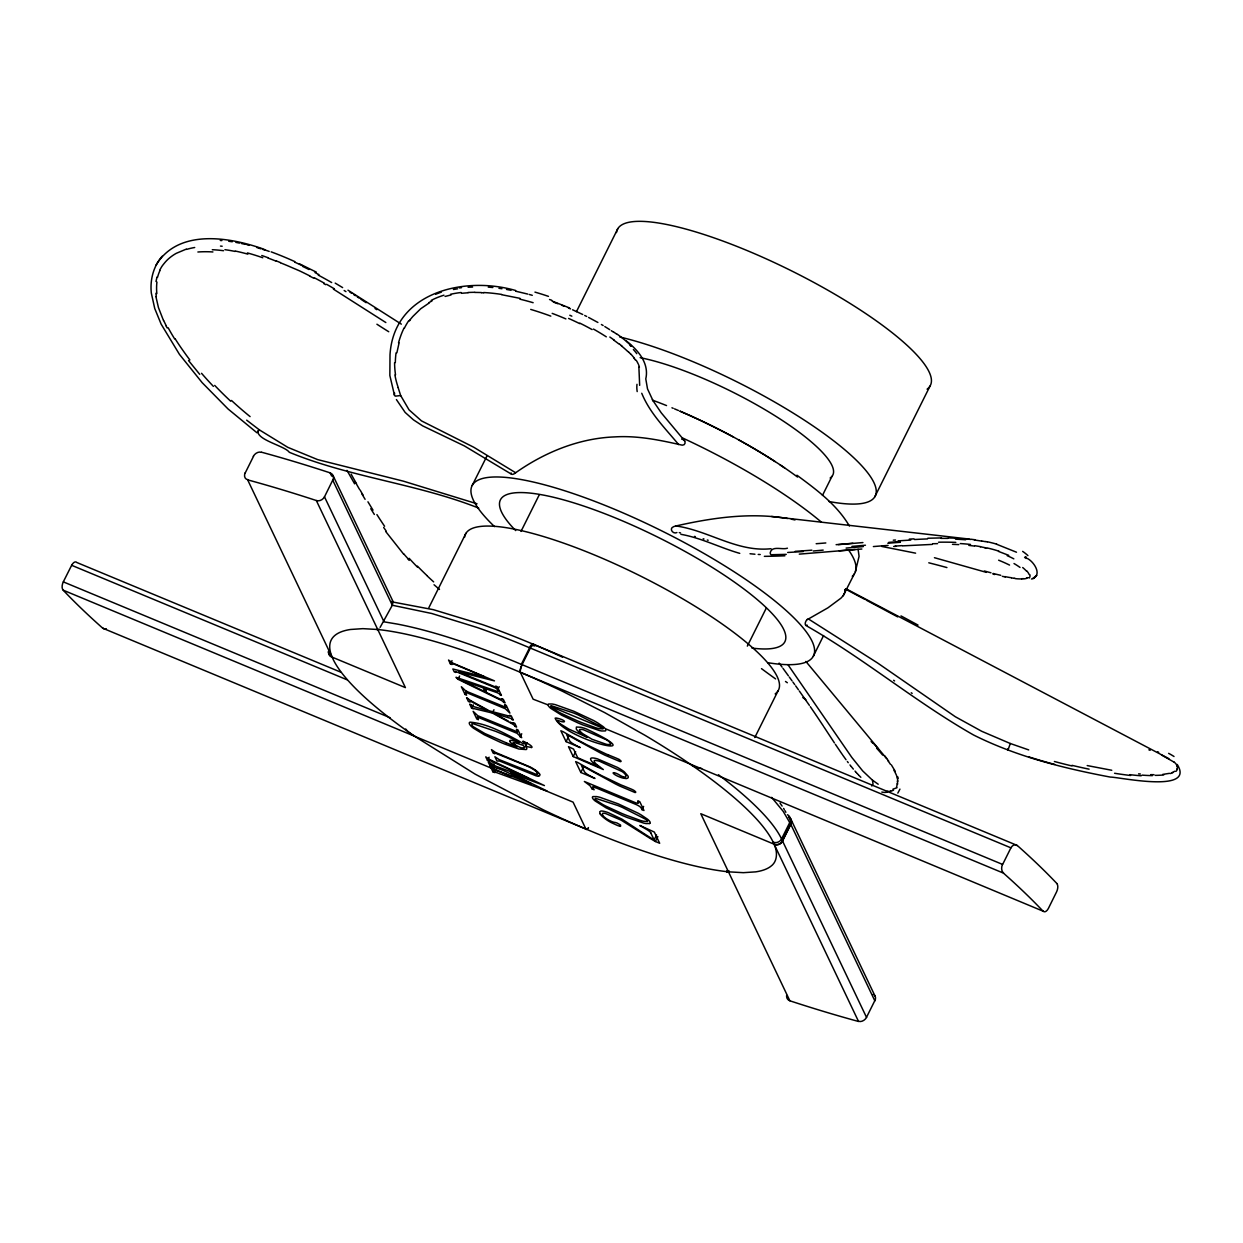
<?xml version="1.0" encoding="UTF-8"?>
<svg xmlns="http://www.w3.org/2000/svg" width="1243" height="1243" viewBox="0 0 1243 1243"><rect width="100%" height="100%" fill="white"/><g stroke="black" fill="none" stroke-linecap="round" stroke-linejoin="round"><path stroke-width="1.5" d="M505.761 707.174L504.642 704.719L506.227 705.371L509.91 713.094L505.373 708.759L467.244 692.895L465.504 692.537L466.622 695.117L465.053 694.464L461.355 686.742L466.001 691.139L505.715 707.283M517.539 731.77L516.435 729.315L518.005 729.967L521.703 737.689L517.041 733.292L477.374 717.04M496.159 687.084L495.724 686.105L497.309 686.773L499.158 690.626L494.947 687.565L455.513 671.438M1007.871 748.814L1007.98 750.073L1010.326 743.516L981.721 731.288L955.339 716.745L877.511 662.939L808.432 618.967M511.137 472.961C510.935 475.525 514.198 474.065 515.208 473.055C544.341 452.436 578.818 438.22 614.788 436.899C637.628 435.454 660.173 440.131 682.236 445.18C686.12 445.414 686.012 439.804 682.376 439.292M455.42 671.671L455.761 672.447L454.192 671.795L452.856 668.998L484.382 676.845M494.357 752.87L494.714 753.74L493.145 753.087L491.482 749.622L495.46 752.419L529.984 766.915A11.001 2.548 26.5 0 1 535.174 769.961M396.874 352.794L399.081 342.897M155.996 281.493L157.022 277.018M726.829 870.721L727 872.12M899.948 789.119L897.819 793.127M855.339 571.796L859.068 556.32L858.105 549.266M1177.245 768.578L1177.432 767.77A114.03 20.354 4.7 0 0 1177.043 766.061M477.281 717.133L478.4 719.697L476.83 719.044L473.132 711.338L477.794 715.719L517.492 731.878M394.652 393.192L394.326 394.528A2.672 2.3 -21.3 0 0 395.321 396.144L400.666 395.554L398.164 387.692M813.342 656.18L823.565 635.577M63.191 590.099A6.479 3.403 -71.1 0 1 63.315 581.848L71.643 565.301A6.479 3.325 -71.7 0 1 76.926 562.551L340.613 672.09M245.228 472.93L253.51 456.321M328.634 650.85A6.355 5.935 -25.5 0 0 332.052 657.112L247.652 479.86A604.02 139.977 26.5 0 1 316.328 500.525A6.479 5.314 -42.3 0 0 324.516 496.78L332.736 480.155L392.306 605.248L380.109 627.389M428.835 607.734L465.907 533.356M576.457 311.651L617.849 228.619M484.288 676.658L452.825 663.591L451.582 663.374L451.97 664.539L450.401 663.886L452.032 660.623M521.003 531.414L539.198 494.932M503.664 702.093A3.76 0.87 26.5 0 0 499.935 699.731L457.983 679.284L459.615 676.021M465.053 694.464L466.684 691.201M473.163 708.759L471.594 708.106L473.21 704.843M485.019 691.823L483.076 687.767L462.225 680.651L485.019 691.823L486.634 688.56M497.573 689.974L499.204 686.711M472.977 708.37L492.352 713.016L493.968 709.753M324.454 496.765L384.025 621.842L397.154 624.048A254.318 58.934 26.5 0 1 516.435 662.317L521.314 664.368L529.596 647.758A6.355 1.476 26.5 0 1 530.357 648.069L1010.916 847.835A6.728 4.288 -73.8 0 1 1017.147 845.597M489.447 761.291L487.489 760.467L489.105 757.205M493.844 763.808L492.228 767.071L490.255 766.263L491.886 763M496.501 769.355L494.885 772.618L492.912 771.81L490.892 767.584L492.523 764.321M494.481 765.144L492.865 768.407L490.892 767.584M492.912 771.81L494.543 768.547M520.118 737.037L521.749 733.774M522.759 741.449A4.117 0.963 26.5 0 1 525.338 742.863A4.646 1.072 26.5 0 1 526.333 743.967L522.713 743.532A21.209 4.91 26.5 0 0 518.378 740.657C503.275 732.671 487.272 723.581 470.072 722.152A15.973 3.698 26.5 0 0 469.264 723.1L469.357 723.69A19.686 4.568 26.5 0 0 469.994 724.855L470.693 725.726A15.973 3.698 26.5 0 0 473.428 728.165L484.149 734.706L499.655 741.962A85.394 19.795 26.5 0 0 504.969 744.153L518.859 749.016L526.131 749.56A16.625 3.853 26.5 0 0 526.706 748.053L525.649 746.22L527.172 742.894M620.847 761.089A4.413 1.025 26.5 0 1 620.195 761.648L604.999 755.216A99.393 23.027 26.5 0 1 600.369 752.932L566.59 734.504L569.667 740.875A8.359 1.942 26.5 0 0 572.743 743.594A10.053 2.331 26.5 0 0 573.862 744.262L577.964 746.499A26.429 6.122 26.5 0 0 580.217 747.602L566.062 741.62L568.502 736.726M622.759 776.642A3.993 0.932 26.5 0 0 624.281 777.061L625.509 776.891A19.5 4.521 26.5 0 0 625.617 774.948L624.685 773.674A9.664 2.237 26.5 0 0 622.106 771.577L599.685 761.337A16.92 3.915 26.5 0 0 597.106 760.654L595.552 760.421A8.592 1.989 26.5 0 0 594.201 760.778L594.309 761.664A15.91 3.682 26.5 0 0 596.656 764.476L603.352 769.572L573.209 756.567L575.649 751.673M635.624 791.946A4.413 1.025 26.5 0 1 634.971 792.506L619.775 786.073A99.393 23.027 26.5 0 1 615.161 783.789L581.367 765.362L584.443 771.732A8.359 1.942 26.5 0 0 587.519 774.451A10.053 2.331 26.5 0 0 588.638 775.119L592.756 777.357A26.429 6.122 26.5 0 0 594.993 778.46L580.838 772.478L583.278 767.584M593.082 787.611L594.123 789.771L592.15 788.963L593.781 785.7M638.358 802.061L637.783 800.865L639.757 801.673L643.967 810.483L642.01 809.659L643.625 806.396M747.323 646.127L766.325 608.013M822.478 495.413L831.971 476.349M600.058 813.668L599.732 811.741L600.882 811.042A11.979 2.781 26.5 0 1 601.938 811.026A15.102 3.496 26.5 0 1 608.324 812.642L621.966 819.168L642.709 832.763A156.463 36.265 26.5 0 0 645.35 834.473L648.38 836.399A91.143 21.115 26.5 0 0 650.866 837.953L654.129 839.895L656.568 835.001M657.858 836.601L655.418 841.495L659.676 843.267L654.315 832.049L639.865 825.476L646.857 829.594A7.458 1.725 26.5 0 1 650.804 832.826M754.796 737.519L778.071 690.828M874.808 496.796L930.013 386.091M774.078 844.183C777.481 851.3 777.916 861.368 770.738 866.371A247.947 57.458 26.5 0 1 755.62 871.871L743.345 872.679L728.46 871.825A247.947 57.458 26.5 0 1 591.575 831.412L585.888 829.019A248.118 57.504 26.5 0 1 543.44 809.892L475.183 774.171L414.711 736.307A247.947 57.458 26.5 0 1 333.077 659.21L332.13 657.143A247.947 57.458 26.5 0 1 350.604 629.471L362.863 628.647L377.748 629.502A247.947 57.458 26.5 0 1 514.649 669.93L520.32 672.308A247.947 57.458 26.5 0 1 562.753 691.434L604.797 712.674L644.977 735.297A247.947 57.458 26.5 0 1 682.065 758.618L691.496 765.02A247.947 57.458 26.5 0 1 773.146 842.117L858.54 1021.466A604.02 139.977 26.5 0 1 789.864 1000.801L700.788 813.714L774.078 844.183A6.355 5.935 -25.5 0 0 782.546 841.029L790.828 824.42A6.355 5.935 -25.5 0 0 788.917 817.055M1010.916 847.835L1002.635 864.444L522.076 664.663A6.355 1.476 26.5 0 0 521.314 664.368M472.2 485.454L486.805 456.321M790.579 818.764A6.339 5.749 -36.7 0 1 790.61 824.109L782.36 840.719L781.614 839.056A254.069 58.872 26.5 0 0 721.08 776.735L720.225 776.083M808.571 618.89L827.931 607.827L840.889 598.209L843.236 595.661L854.438 573.676M159.632 270.259L161.73 266.639A110.938 63.409 53 0 1 164.247 263.345A105.158 60.021 53.6 0 1 166.873 260.377L167.805 259.461A133.731 76.351 53.8 0 1 176.32 253.308L186.31 249.113M257.907 430.886C256.648 440.1 284.787 445.786 289.308 452.281C350.262 477.405 417.26 483.745 478.726 508.107M155.981 265.225C178.153 228.137 230.095 237.118 264.153 249.299M162.165 256.244C153.371 266.328 149.906 279.908 151.32 293.068L154.738 308.513L161.155 324.159L179.443 354.364L202.158 382.658L228.059 408.978L256.913 432.735L259.414 429.907L287.77 447.325L317.711 459.63L403.338 481.15L477.032 503.803M409.398 320.958L410.237 319.777M843.236 595.661L845.022 592.181L844.696 589.664M871.809 786.011L873.021 784.007L872.477 780.184L862.72 770.955L851.781 757.375L788.109 664.927M807.173 619.76C805.231 620.645 803.848 626.612 807.297 625.229M896.995 787.751L892.894 789.181M494.403 752.761L526.566 765.812A10.13 2.346 26.5 0 1 533.635 769.541A10.907 2.533 26.5 0 1 537.427 773.099M496.066 687.239L458.807 672.09M1174.821 771.235L1172.196 772.509M492.088 766.527L502.949 770.272L531.149 783.634M429.161 302.981L420.724 308.746L412.971 316.344A134.834 74.735 2.3 0 0 410.112 319.746M494.667 771.887L547.029 790.999L510.702 773.301M787.441 548.194C782.36 550.105 771.748 545.273 770.209 552.793A2.672 1.958 89.2 0 0 770.955 554.735L786.275 554.362M1028.116 577.575L1026.392 578.181M1031.472 579.02C1043.126 575.727 1034.129 561.634 1027.184 558.402M445.072 296.44L451.038 294.964M1169.445 773.348L1162.656 774.42M787.534 518.502C750.228 512.209 712.053 517.772 675.508 526.069A13.207 12.85 39.6 0 0 673.551 526.706C668.672 528.508 672.945 534.552 676.907 532.563M510.205 722.105L510.531 722.276A6.93 1.6 26.5 0 0 511.93 723.022L513.266 723.364M461.479 293.286L468.021 292.773M531.336 747.509L527.327 746.655A66.516 15.413 26.5 0 1 525.556 746.157L525.603 746.188M861.865 549.018L799.28 554.129M838.357 544.62L862.906 542.569M839.149 550.804L855.184 549.499M893.282 540.177L895.519 540.021M893.67 546.469L895.908 546.314M1023.502 578.648L1021.73 578.741M902.636 545.863L932.343 544.403M909.286 539.12L913.978 538.856M927.822 538.235L941.464 537.924M626.052 778.491L623.66 778.242A10.519 2.439 26.5 0 1 619.449 776.922L618.843 776.673A6.246 1.445 26.5 0 1 614.974 774.7A4.413 1.025 26.5 0 1 613.172 773.068A5.966 1.383 26.5 0 1 613.11 772.897L614.026 772.649M771.064 548.707C737.13 552.389 708.634 530.559 675.99 525.96M536.603 774.498L499.22 759.628L494.9 756.754L496.936 760.996L499.593 761.027L535.951 775.787A9.058 2.098 26.5 0 0 538.437 776.114M948.425 537.939L956.924 538.172M1154.017 774.7L1150.754 774.638M952.48 544.341L958.804 544.605M523.085 748.1L522.495 748.037A5.267 1.227 26.5 0 1 519.76 747.245L517.725 746.313A4.77 1.103 26.5 0 1 515.161 744.79M760.219 554.533L758.214 554.44M481.476 292.711L483.713 292.82M220.26 240.458L221.907 240.567M754.952 554.223L750.026 553.741M1138.588 773.845L1140.375 774.001M489.726 760.483L527.576 777.792M220.493 246.083L222.171 246.238M1014.288 578.337L1015.453 578.477M392.135 601.892L433.356 609.676L482.144 624.499A248.041 57.489 26.5 0 1 528.461 642.258L1017.24 845.442A604.02 139.977 26.5 0 1 1056.845 883.493M968.794 545.382L974.434 546.065M701.627 768.469L699.281 768.081M969.167 539.058L771.561 516.482M971.063 539.26L974.854 539.726M228.728 241.266L232.27 241.763M498.94 288.314L501.939 288.733M501.784 294.731L520.009 298.351M1111.77 770.272L1087.205 765.564M515.69 290.505C464.835 275.76 393.798 291.748 390.007 354.799L389.851 375.526L394.466 395.165M881.738 546.438L915.609 553.166M506.491 289.448L511.044 290.272M235.875 242.385L239.557 243.1M1005.261 576.923L1002.309 576.317M791.325 519.186L795.038 519.947M985.45 541.497L987.113 541.839M984.969 547.852L986.585 548.194M515.612 291.188L527.762 294.078M241.422 243.488L245.197 244.358M679.284 532.61L680.543 532.921M739.756 553.368C719.93 547.681 701.378 537.939 680.869 534.304M993.048 574.126L994.618 574.53M458.729 671.904L494.481 680.884L452.514 662.985L448.552 660.033L450.401 663.886M247.108 244.824L249.035 245.322M934.441 557.703L986.398 572.37M694.511 536.401L695.381 536.619M470.289 701.238L469.978 702.109L468.393 701.456L466.591 697.696L468.456 698.923M507.61 715.719L489.385 710.856L471.05 700.85M529.269 294.467L532.284 295.306M703.165 538.763L704.004 539.011M996.513 544.201L1016.494 552.218M256.913 247.559L260.983 248.849M707.329 540.006L708.153 540.254M1028.707 749.917L1010.326 743.516M515.146 746.22L517.212 746.841A15.382 3.558 26.5 0 1 512.209 743.92A8.701 2.02 26.5 0 1 510.081 741.574M263.05 249.532L265.147 250.231M998.533 551.426L1008.726 555.341M261.791 255.499L267.96 257.689M553.399 302.096L557.781 303.712M510.593 773.068L544.434 785.576L491.358 760.343A4.677 1.088 26.5 0 1 488.81 758.976L485.749 756.863L487.489 760.467M531.274 783.867L493.129 768.935L511.339 776.471M527.685 778.04L493.455 765.268A4.009 0.932 26.5 0 1 491.389 764.29L490.441 763.342M608.386 754.905L615.596 757.857A11.171 2.595 26.5 0 1 618.082 758.96L619.045 759.473M1148.858 749.824L1150.163 750.321M551.97 301.008L569.558 307.953M562.085 305.39L564.213 306.244M276.164 260.844L280.436 262.584M506.181 742.801L484.956 733.572L473.397 726.798A9.058 2.098 26.5 0 1 472.138 725.539L471.796 723.892A9.664 2.237 26.5 0 1 472.837 723.597L495.895 731.428A108.763 25.202 26.5 0 1 508.993 737.068L519.341 742.522A40.164 9.307 26.5 0 0 513.825 740.875L511.634 740.424A7.784 1.802 26.5 0 0 509.77 740.766L509.925 741.496M671.95 407.782L673.193 408.294M497.884 690.595L499.453 691.248L501.442 695.396L499.857 694.744M501.752 698.69L503.337 699.358L505.046 702.916L503.462 702.264M509.708 715.284L511.277 715.937L513.266 720.085L511.696 719.433M471.268 704.812L469.699 704.144L471.594 708.106M513.266 722.711L514.835 723.364L516.591 727.031L515.022 726.378M595.459 787.627L636.09 804.516A5.112 1.181 26.5 0 1 640.161 806.862L641.031 807.841A14.31 3.309 26.5 0 1 641.481 808.571L642.01 809.659M490.255 762.984L488.297 762.161L490.255 766.263M550.835 706.552L602.979 728.227A6.526 1.507 26.5 0 1 602.979 728.926L598.955 728.647A27.253 6.324 26.5 0 1 595.801 727.792L581.708 722.618A103.449 23.974 26.5 0 1 577.218 720.769L561.246 713.435A29.941 6.945 26.5 0 1 558.356 711.897L551.706 707.64A6.401 1.476 26.5 0 1 550.867 706.645L550.758 706.164A7.349 1.709 26.5 0 1 551.286 705.729L573.474 712.938A117.417 27.206 26.5 0 1 577.964 714.818L601.767 726.906A6.976 1.616 26.5 0 1 602.839 727.994L602.979 728.227M520.32 672.308L533.123 699.188L548.039 704.89A13.518 3.139 26.5 0 1 548.707 703.989L552.156 704.004A26.569 6.153 26.5 0 1 555.466 704.688L573.831 711.26L593.61 720.536A27.486 6.37 26.5 0 1 597.821 722.975L603.073 726.58A13.316 3.092 26.5 0 1 605.17 728.631L1043.048 911.166A604.02 139.977 26.5 0 0 1003.443 873.114L520.304 672.277A6.355 1.756 -67.4 0 1 522.076 664.663L530.357 648.069A6.355 1.756 -67.4 0 1 534.102 644.604A248.041 57.489 26.5 0 1 562.489 657.159M332.13 657.143L405.404 687.612L316.328 500.525M71.643 565.301L346.89 679.719M63.362 581.895L390.116 717.739M491.125 768.065L63.16 590.161A604.02 139.977 26.5 0 0 102.765 628.212L585.904 829.05A6.355 1.756 -67.4 0 0 587.69 828.615M540.363 788.528L573.085 802.139L585.888 829.019M674.514 408.854L678.476 410.532M529.596 647.758L524.717 645.723A254.395 58.949 26.5 0 0 477.203 627.513L431.725 613.483L392.306 605.248L393.13 601.69M568.424 308L570.506 308.886M569.807 315.256L571.842 316.173M572.572 309.787L582.734 314.495M1161.537 754.998L1174.122 762.161M299.159 263.671L316.344 272.139M584.707 315.473L586.68 316.452M309.6 276.07L313.764 278.214M588.607 317.447L597.899 322.465M845.893 588.731L1168.855 758.634M845.442 589.089L864.848 599.39M866.231 600.12L897.695 616.901M492.352 713.016L511.51 723.457A5.951 1.383 26.5 0 1 513.623 724.793A4.413 1.025 26.5 0 1 514.835 725.99M508.294 721.111L494.667 713.668L511.091 718.485A5.127 1.181 26.5 0 1 511.479 719.029M323.755 283.606L325.682 284.678M335.206 283.124L342.633 287.599M333.388 289.122L385.843 322.543M601.41 324.501L603.135 325.526M604.813 326.552L609.723 329.644M805.65 625.353C863.916 658.386 915.423 701.922 973.549 734.986C1016.432 756.474 1063.464 768.252 1110.372 777.093C1118.451 776.875 1195.828 793.92 1177.214 764.445M401.349 324.143L347.978 290.178M878.211 784.224L872.477 780.184M349.936 292.167L351.785 293.348M511.432 474.173L464.4 445.926L422.62 425.852L413.453 419.854L405.156 412.443L396.408 399.578M515.643 472.744L473.816 447.278L421.501 420.895L409.056 409.864L400.666 395.554M353.618 294.529L355.451 295.71M375.029 308.513L376.847 309.693M357.269 296.891L359.087 298.071M360.874 299.237L366.157 302.702M611.307 330.685L612.846 331.726M609.847 337.039L614.182 340.069M893.639 680.278L894.572 680.931M785.498 681.459L787.347 682.749M911.259 692.755L912.16 693.408M259.414 429.907L246.673 420.165M796.918 475.214C816.48 489.664 836.881 504.658 849.389 526.007M718.454 774.731L719.34 775.399M1024.574 557.315L1026.096 558.495M619.356 343.954L621.795 345.927M533.806 644.387L534.816 646.096M439.494 589.446L434.04 584.754M626.55 341.11C637.954 350.06 649.436 363.22 645.785 378.882L647.51 388.873L653.15 400.992M860.84 777.295L858.571 774.995M457.983 679.284L455.979 677.295L495.677 690.844A4.521 1.057 26.5 0 0 498.459 691.108M628.057 351.536L628.958 352.422M873.161 743.05L875.958 745.955M858.183 774.575L857.39 773.736M771.608 797.353L783.183 811.322L790.641 824.125M407.813 558.853L409.211 560.391M857.002 773.301L856.209 772.431M855.805 771.981L854.998 771.048M684.675 440.892L661.292 412.878L652.357 399.718M403.649 554.176L385.858 531.693M678.678 444.59C665.254 428.431 649.778 413.049 641.745 393.27M199.735 374.345L188.516 360.532M805.852 661.431L888.667 761.027M853.351 769.122L851.269 766.574M884.628 755.806L886.725 758.432M850.834 766.03L849.979 764.942M848.239 762.689L847.353 761.508M405.684 729.019L407.828 731.428A32.24 31.339 61.8 0 0 414.774 736.167M634.132 358.31L635.313 359.926M782.049 667.087L779.128 663.078M846.048 759.753L842.599 754.921M782.966 668.33L788.404 675.804M789.305 677.062L792.024 680.822M780.029 803.102L782.111 806.085M792.925 682.081L794.743 684.613M795.66 685.872L798.41 689.725M799.327 691.015L809.379 705.34M842.164 754.299L835.374 744.324M810.296 706.677L815.843 714.787M816.309 715.471L823.348 726.036M834.441 742.926L823.814 726.751M891.371 764.896L895.317 771.452M374.345 514.462L370.771 508.713M783.603 808.401L784.302 809.535M365.085 499.313L361.837 493.797M354.768 481.492L355.716 483.17M346.983 470.367L354.628 483.853M784.954 810.654L785.871 812.316M548.241 705.558L548.691 706.273A13.813 3.201 26.5 0 0 550.82 708.401L561.696 715.238L578.197 723.006A79.925 18.521 26.5 0 0 583.122 725.026L599.375 730.527A27.004 6.262 26.5 0 0 601.783 730.977L605.232 730.946A13.782 3.185 26.5 0 0 605.838 729.983L605.636 729.392M166.189 326.054L167.152 327.919M650.711 832.779L654.129 839.895M592.15 788.963L590.005 785.7L584.365 781.474L634.21 802.186A5.671 1.321 26.5 0 0 637.985 803.289A8.577 1.989 26.5 0 0 638.249 802.03M566.062 741.62L560.857 730.775L563.157 731.723A149.346 34.618 26.5 0 0 586.882 744.837L606.149 754.019A24.565 5.687 26.5 0 0 608.386 754.905M573.209 756.567L568.486 746.686L573.567 749.094L577.731 757.764L599.608 767.242L592.911 762.581A23.912 5.547 26.5 0 1 590.798 759.815L590.565 758.851A13.735 3.185 26.5 0 1 592.041 757.966L592.833 757.966A17.511 4.055 26.5 0 1 597.355 758.836L617.351 767.366A19.018 4.413 26.5 0 1 620.521 769.215A14.139 3.278 26.5 0 1 624.374 771.903L627.995 776.036A19.608 4.537 26.5 0 1 626.115 778.522M580.838 772.478L575.649 761.633L577.933 762.581A149.346 34.618 26.5 0 0 601.674 775.694L620.941 784.892A24.565 5.687 26.5 0 0 623.178 785.762L630.387 788.715A11.171 2.595 26.5 0 1 632.873 789.818L633.837 790.33A4.086 0.948 26.5 0 1 635.468 791.884M790.89 819.246L875.196 996.389M790.828 824.42L874.777 1000.724L866.495 1017.333L782.546 841.029M393.192 601.845L333.093 475.665M261.45 452.188A604.02 139.977 26.5 0 1 330.125 472.853L331.663 476.069M163.47 320.492L158.436 307.534L155.919 296.642M501.892 698.986L501.364 699.405A10.099 2.346 26.5 0 1 497.076 697.665L486.681 692.662L484.599 688.327L495.677 692.165A6.697 1.554 26.5 0 1 497.48 692.833A3.745 0.87 26.5 0 1 498.692 693.408L499.406 693.951A5.298 1.227 26.5 0 1 499.67 694.355M513.266 742.988L513.25 742.894A3.993 0.932 26.5 0 1 513.685 742.584L515.736 742.957A50.373 11.669 26.5 0 1 523.396 745.474L524.266 746.779A10.084 2.331 26.5 0 1 523.163 748.146M897.71 776.766L898.207 778.304M638.886 367.136L639.663 385.361M887.222 792.179A301.241 54.397 64 0 1 881.8 792.071M890.625 791.216A322.279 52.75 59.6 0 1 887.082 791.263M893.546 790.175A299.439 46.55 56.7 0 1 890.672 791.045M897.089 783.649A207.177 30.687 50.4 0 1 896.529 787.176M897.306 780.915A168.675 25.217 48.6 0 1 897.586 784.271M896.809 776.953A127.143 19.562 46.8 0 1 897.99 781.194M893.981 770.318A91.733 14.776 45.2 0 1 896.7 775.865M887.72 760.467A88.952 18.412 40.8 0 1 890.47 764.336M876.641 748.224A95.493 25.062 37.3 0 1 882.654 755.076M875.585 745.878A89.636 25.637 36.1 0 1 878.195 748.69M871.125 741.512A114.03 34.105 35.6 0 1 872.586 742.972M435.656 294.28A88.952 54.459 8.7 0 1 441.358 292.136M453.4 289.51A95.493 63.191 12.6 0 1 457.61 288.811M459.413 287.941A89.636 61.062 13.9 0 1 461.526 287.677M468.098 287.242A114.03 78.884 14.4 0 1 472.589 287.055M488.25 287.117A135.518 95.09 14.9 0 1 492.865 287.521M534.956 292.121A178.541 111.435 14.6 0 1 548.458 296.362M549.53 299.501A186.201 106.665 15 0 1 551.752 300.278M613.312 331.772A100.683 25.466 22.3 0 1 616.279 333.839M616.854 333.932A95.82 23.648 22.6 0 1 622.199 337.956A103.324 24.238 23.4 0 1 631.024 345.678M630.046 345.399A113.968 25.994 23.9 0 1 630.962 346.3M633.371 349.532A121.488 27.828 23.8 0 1 636.789 353.665M784.892 555.807A301.241 49.689 -11.6 0 1 764.367 556.336M803.382 551.519A322.279 34.291 -8.7 0 1 787.689 552.467M811.865 550.183A299.439 19.298 -7 0 1 795.178 551.348M887.782 543.238A207.177 6.293 -3.9 0 1 900.367 542.274M888.698 542.383A168.675 9.882 -3.3 0 1 900.041 541.544M898.083 540.891A127.143 11.327 -2.8 0 1 910.746 540.068M914.522 539.524A91.733 10.674 -2.5 0 1 927.527 538.918M940.982 538.374A88.952 18.117 -3.2 0 1 947.803 538.39M955.556 539.182A95.493 26.6 -5 0 1 965.609 539.788M966.914 539.058A89.636 27.284 -5.9 0 1 970.736 539.446M974.326 540.006A114.03 36.14 -6.5 0 1 981.566 541.109M981.815 541A110.005 35.674 -6.9 0 1 985.155 541.622M987.268 541.762A135.518 44.36 -7.1 0 1 996.668 544.139M1022.647 551.379A178.541 49.953 -1.6 0 1 1027.93 555.605M1025.506 556.615A186.201 47.514 1.9 0 1 1026.267 557.221M1054.685 764.398A301.241 154.148 25.9 0 1 1029.095 756.971M1071.963 765.952A322.279 144.219 24.3 0 1 1054.39 761.493M1089.101 769.168A299.439 120.991 23.1 0 1 1071.994 765.346M1130.571 775.492A207.177 64.962 20.1 0 1 1114.583 773.27M1141.183 775.803A168.675 48.819 19.1 0 1 1129.871 774.669M1152.432 775.632A127.143 33.747 17.9 0 1 1142.022 775.119M1163.759 774.933A91.733 22.638 16.7 0 1 1155.229 775.352M1172.817 772.68A88.952 18.319 12.1 0 1 1170.191 773.566M1177.214 769.417A95.493 17.526 7.4 0 1 1175.894 771.406M1177.292 768.594A89.636 16.05 5.6 0 1 1176.966 769.386M1177.121 766.076A110.005 19.686 4.1 0 0 1176.701 765.222L1176.577 764.802A135.518 24.301 3.8 0 0 1174.278 762.177M1168.622 753.351A178.541 24.72 9.3 0 1 1174.014 756.505M1157.513 751.766A186.201 19.702 12.5 0 1 1158.694 752.248M901.004 615.922A503.586 48.928 27.6 0 1 918.049 625.105M265.008 249.952A100.683 30.391 25.5 0 1 269.203 251.428M271.16 251.863A95.82 28.201 25.4 0 1 277.515 254.271A103.324 28.682 25.1 0 1 294.824 261.605M294.669 262.118A113.968 30.407 25 0 1 303.028 266.018M302.748 266.468A121.488 32.675 25 0 1 308.932 269.498M314.992 272.574A121.488 32.675 25 0 1 318.954 274.656M318.255 275.107A138.579 39.652 24.8 0 1 331.663 282.549M344.156 290.505A231.99 81.914 23.4 0 1 345.958 291.623M494.496 526.581A190.738 44.204 26.5 0 1 542.212 484.211A190.738 44.204 26.5 0 1 771.919 598.582A190.738 44.204 26.5 0 1 767.879 662.705M848.72 550.245A190.769 44.204 26.5 0 1 852.263 576.27M682.842 438.111A190.769 44.204 26.5 0 1 821.048 521.842M388.733 331.741A304.131 90.801 26.1 0 1 376.909 324.221M326.567 284.305A156.836 49.005 24.4 0 1 334.367 288.811M314.355 277.795A128.728 37.445 24.8 0 1 324.516 283.28M309.802 275.915A118.054 32.287 25 0 0 299.547 270.865A126.693 33.965 25 0 0 295.259 269.016L293.146 268.131A104.505 28.138 25 0 0 280.452 262.786M268.115 258.078A95.323 26.973 25.2 0 1 276.226 261.201M247.388 252.919A101.056 31.23 25.7 0 1 262.801 257.752M235.3 251.055A111.311 38.688 27 0 1 247.901 254.147M224.936 249.672A126.304 50 29.4 0 1 235.16 251.443M212.304 249.719A151.895 69.577 34 0 1 223.522 250.713M197.886 252.003A177.687 91.081 40.1 0 1 212.91 251.956M186.512 249.423A170.99 95.773 48.9 0 1 194.7 247.497M157.504 277.391A90.428 52.004 51.6 0 1 159.959 270.539M156.851 293.612A79.179 47.483 46.2 0 1 156.944 282.037M156.338 296.766A75.217 46.923 42.3 0 1 155.919 293.224M166.376 326.039A134.834 89.682 37.6 0 1 163.656 320.476M174.626 338.857A165.754 111.668 37 0 1 168.178 327.779M175.092 338.717A203.93 140.645 35.9 0 0 183.405 351.085A238.454 168.52 34.9 0 0 189.868 359.957M213.392 386.371A304.986 231.742 32 0 1 201.552 373.304M230.685 401.225A323.553 254.893 30.5 0 1 214.697 385.408M250.092 416.607A301.288 246.269 28.9 0 1 231.493 400.464M807.22 619.387A13.207 5.858 -69.7 0 1 808.354 618.765M356.477 483.667A133.731 8.856 58.1 0 1 351.116 474.111M359.398 489.198A105.158 7.209 58 0 1 356.508 484.149M363.127 495.227A110.938 8.313 57.8 0 1 360.035 489.913M373.024 510.158A90.428 8.546 57.3 0 1 367.944 501.799M384.6 526.271A79.179 13.735 56.3 0 1 376.909 514.586M386.216 531.087A75.217 17.651 56.1 0 1 383.652 527.42M407.797 558.48A134.834 42.044 57.2 0 1 403.649 553.803M417.399 567.072A165.754 53.635 57.6 0 1 409.149 558.325M426.737 575.354A203.93 70.183 58.5 0 1 417.415 566.124M433.652 581.879A238.454 86.886 59.4 0 1 426.862 575.618M928.785 562.799A304.131 58.576 23.2 0 1 946.917 567.569M990.966 572.79A156.836 25.171 23.3 0 1 984.363 570.988M1000.755 575.307A128.728 22.825 24.2 0 1 993.064 573.458M1011.351 577.731A118.054 22.327 25.1 0 1 1004.748 576.581M1014.133 578.244A126.693 24.347 25.3 0 1 1011.662 577.933M1022.01 578.912A104.505 20.012 25.3 0 1 1015.811 578.679M1026.702 578.337A95.323 17.79 24.5 0 1 1023.937 578.881M1029.903 574.732A101.056 18.272 22.8 0 1 1029.188 578.042M1026.702 570.786A111.311 19.826 20.2 0 1 1029.188 574.546M1022.694 567.538A126.304 23.151 16.4 0 1 1026.298 570.941M1014.008 563.53A151.895 30.966 10.7 0 1 1020.021 567.429M998.642 560.205A177.687 42.153 4.4 0 1 1009.549 565.083M1007.203 555.699A170.99 49.534 -3.3 0 1 1013.822 558.837M987.16 547.945A133.731 43.35 -7 0 1 999.061 551.239M980.214 546.765A105.158 33.903 -6.9 0 1 985.233 547.728M974.978 545.77A110.938 35.224 -6.6 0 1 980.494 546.64M960.264 543.564A90.428 27.253 -5.8 0 1 970.503 544.45M938.543 542.212A79.179 18.257 -3.7 0 1 955.805 542.383M932.747 543.735A75.217 12.896 -2.7 0 1 937.595 543.626M895.178 546.097A134.834 12.135 -2.7 0 1 902.045 545.63M873.378 546.563A165.754 12.679 -2.9 0 1 888.092 545.413M846.11 548.085A203.93 10.597 -3.3 0 1 863.295 546.609M813.295 551.006A238.454 6.464 -3.9 0 1 823.177 550.105M865.439 545.226A304.986 14.559 -6.3 0 1 851.968 546.392M852.869 543.253A323.553 28.045 -7.8 0 1 836.119 544.683M825.818 542.958A301.288 38.549 -9.7 0 1 816.169 543.719M681.801 439.012A15.273 15.071 -15.1 0 1 682.407 439.23M637.193 391.592A304.131 79.055 22.8 0 1 636.991 384.305M638.56 364.619A156.836 37.989 21.2 0 1 639.399 367.307M636.152 360.19A128.728 30.5 22.5 0 1 638.187 363.904M631.04 354.302A118.054 27.284 23.6 0 1 634.474 358.419M629.098 352.468A126.693 28.977 23.8 0 1 630.776 354.224M621.391 345.834A104.505 23.974 23.8 0 1 627.699 351.443M613.529 339.961A95.323 22.716 23.1 0 1 618.703 343.829M593.47 329.069A101.056 26.15 22 0 1 606.304 336.837M579.875 323.149A111.311 32.908 20.5 0 1 592.103 329.566M568.595 318.426A126.304 44.36 18.8 0 1 579.735 323.631M552.187 313.376A151.895 66.625 16.8 0 1 565.891 318.907M530.714 309.414A177.687 94.903 15.4 0 1 550.82 316.126M519.838 299.159A170.99 110.627 14.4 0 1 533.138 302.702M483.667 292.525A133.731 93.598 14.7 0 1 501.799 294.451M474.795 292.447A105.158 73.368 14.6 0 1 481.461 292.571M467.927 292.509A110.938 76.864 14.4 0 1 474.764 292.307M450.572 294.265A90.428 61.358 13.7 0 1 461.122 292.509M431.212 300.386A79.179 49.736 10.1 0 1 443.953 295.197M428.726 302.733A75.217 44.562 7 0 1 431.974 300.977M404.41 328.121A165.754 91.174 1.4 0 1 408.667 320.803M404.037 328.074A203.93 110.86 -0.3 0 0 400.479 336.604A238.454 128.309 -2.1 0 0 398.521 342.866M395.321 362.599A304.986 160.238 -7.8 0 1 396.051 352.857M395.523 374.858A323.553 168.349 -10.9 0 1 394.59 362.723M398.257 387.661A301.288 155.406 -14.4 0 1 394.932 375.013M775.585 678.911A126.304 13.238 33.8 0 1 761.493 668.641M802.838 697.587A151.895 1.196 35.2 0 1 805.852 699.7M515.705 530.575A158.949 36.839 26.5 0 1 560.577 499.049A158.949 36.839 26.5 0 1 748.457 592.476A158.949 36.839 26.5 0 1 751.937 648.069M653.414 400.495A158.949 36.839 26.5 0 1 666.543 405.575M680.232 411.278A158.949 36.839 26.5 0 1 775.104 461.604M780.153 464.929A158.949 36.839 26.5 0 1 784.613 467.927M679.89 411.138A159.182 36.886 26.5 0 1 733.51 437.054M739.072 440.084A159.182 36.886 26.5 0 1 797.54 477.048M464.571 537.287A174.843 40.522 26.5 0 1 643.113 577.342A174.843 40.522 26.5 0 1 775.166 693.889M787.456 814.693A6.355 5.935 -25.5 0 1 789.833 822.353L781.567 838.947A6.355 5.935 -25.5 0 1 773.162 842.148M699.234 768.267A32.24 30.764 53.6 0 1 691.434 765.144M529.518 647.634A6.339 2.284 -70.4 0 1 532.424 644.06M1003.521 872.928A6.728 4.335 -75.1 0 1 1002.48 864.336M1043.095 911.072A6.479 3.356 -72.6 0 0 1048.408 908.4L1056.643 891.744A6.479 3.325 -71.7 0 0 1056.799 883.571M520.304 671.034A6.293 2.035 -68.2 0 1 521.889 665.114M532.408 644.993A6.122 1.927 75 0 1 533.061 646.003M379.193 629.113A32.24 3.993 -59.5 0 1 377.406 630.092M873.207 994.276A6.728 4.941 -47.4 0 1 874.963 1000.755M866.604 1017.38A6.728 4.91 -48.8 0 1 858.649 1021.28M789.895 1000.739A6.479 5.345 -44.5 0 1 786.664 995.255M782.67 840.812A6.293 5.764 -30.3 0 1 774.948 844.665M728.957 870.659A32.24 4.568 -63.8 0 1 727.077 871.949M788.466 817.21A6.122 5.019 78.6 0 1 790.035 819.153M253.339 456.259A6.728 4.988 -49.5 0 1 261.356 452.359M247.73 479.674A6.728 4.91 -48.8 0 1 245.104 472.899M330.094 472.93A6.479 5.36 -43 0 1 332.844 480.186M392.151 601.099A31.495 4.615 -66.2 0 1 392.85 602.063M331.26 656.739A6.293 5.764 -30.2 0 1 328.463 651.534M106.292 628.756A6.728 4.335 -75.1 0 1 102.858 628.01M588.452 827.574A6.293 2.035 -68.2 0 1 586.494 829.392M616.497 232.55A174.843 40.522 26.5 0 1 795.038 272.621A174.843 40.522 26.5 0 1 927.092 389.168M619.744 336.977A174.843 40.522 26.5 0 1 836.384 442.928A174.843 40.522 26.5 0 1 828.988 501.519M830.138 477.996A127.159 29.475 26.5 0 0 811.679 442.213A127.159 29.475 26.5 0 0 640.129 357.673M489.291 760.934A3.372 0.777 26.5 0 1 489.695 760.467M537.302 773.053A10.581 2.455 26.5 0 1 536.743 774.591M539.571 774.156A15.569 3.605 26.5 0 1 538.499 776.145M535.174 769.961A13.906 3.216 26.5 0 1 539.664 774.187M531.538 747.556A6.262 1.461 26.5 0 0 528.881 744.215L526.783 743.05A22.638 5.252 26.5 0 0 523.179 741.216M515.239 744.806A7.023 1.631 26.5 0 1 513.188 743.065M515.192 746.266A60.223 13.953 26.5 0 1 506.165 742.77M510.22 715.766A5.454 1.259 26.5 0 1 507.517 715.642M513.328 722.882A3.869 0.901 26.5 0 1 513.297 723.379M471.408 705.092A4.801 1.119 26.5 0 0 471.625 705.434L472.511 706.102A5.283 1.227 26.5 0 0 474.779 706.925L487.567 710.406L473.132 702.575A6.06 1.398 26.5 0 0 470.274 701.176M471.128 700.819A5.516 1.274 26.5 0 1 468.331 698.908M602.56 815.051A17.961 4.164 26.5 0 1 602.296 814.429L602.56 813.419A9.121 2.113 26.5 0 1 604.191 813.264A10.488 2.424 26.5 0 1 605.729 813.575L621.065 820.1L643.439 834.162A113.936 26.398 26.5 0 0 647.572 836.788A63.113 14.621 26.5 0 0 655.387 841.511M606.04 818.453A12.337 2.859 26.5 0 1 602.591 815.066M606.786 818.919A7.287 1.694 26.5 0 0 611.276 821.328L611.68 821.499A5.19 1.196 26.5 0 0 614.757 822.4A5.096 1.181 26.5 0 1 617.165 823.084L620.583 825.057L620.552 826.346A3.76 0.87 26.5 0 1 619.496 826.16L618.082 825.678A10.954 2.533 26.5 0 1 616.87 825.197L611.307 822.617A12.772 2.952 26.5 0 1 606.662 819.852L605.512 819.028A20.106 4.661 26.5 0 1 599.949 813.637M593.035 787.596A3.682 0.855 26.5 0 1 595.366 787.503M614.058 772.68A6.308 1.461 26.5 0 1 616.186 773.332A4.848 1.119 26.5 0 1 619.387 774.948A5.034 1.165 26.5 0 0 622.774 776.689M619.185 759.489A4.086 0.948 26.5 0 1 620.677 761.027M579.72 732.578A15.771 3.651 26.5 0 1 576.255 728.957L576.41 727.031L580.73 727.248A23.151 5.36 26.5 0 1 586.09 728.849C658.106 762.736 563.996 739.414 555.139 718.221A10.208 2.362 26.5 0 1 556.32 718.034C566.59 719.992 567.398 724.312 557.299 720.179A11.171 2.595 26.5 0 0 557.501 720.987L557.61 721.235A12.181 2.828 26.5 0 0 560.096 723.752L568.937 729.144L587.069 737.223A16.516 3.822 26.5 0 1 579.642 732.562M1036.584 575.385L1033.057 578.554L1036.584 575.385M647.323 821.499L643.315 821.219A27.253 6.324 26.5 0 1 640.161 820.364L626.068 815.19A103.449 23.974 26.5 0 1 621.578 813.342L605.605 806.008A29.941 6.945 26.5 0 1 602.715 804.47L596.05 800.212A6.401 1.476 26.5 0 1 595.226 799.218L595.117 798.798A7.334 1.694 26.5 0 1 595.583 798.317L617.833 805.511A117.417 27.206 26.5 0 1 622.323 807.391L646.189 819.541A6.992 1.616 26.5 0 1 647.246 820.644A7.318 1.694 26.5 0 1 647.448 821.064A6.526 1.507 26.5 0 1 647.339 821.499M649.592 823.519L646.142 823.565A27.004 6.262 26.5 0 1 643.734 823.115L627.466 817.599A79.925 18.521 26.5 0 1 622.557 815.579L606.04 807.81L595.179 800.974A13.813 3.201 26.5 0 1 593.051 798.861A15.444 3.574 26.5 0 1 592.476 797.804L592.414 797.524A13.518 3.139 26.5 0 1 593.02 796.577L596.485 796.577A26.554 6.153 26.5 0 1 599.825 797.276L618.191 803.833L637.97 813.108A27.688 6.417 26.5 0 1 641.217 814.973L647.494 819.199A13.316 3.092 26.5 0 1 649.561 821.266L649.809 821.623A14.932 3.465 26.5 0 1 650.198 822.571A13.782 3.185 26.5 0 1 649.592 823.519M610.235 744.541L607.734 744.526A19.779 4.584 26.5 0 1 606.009 744.2L591.979 739.259L582.936 733.805A13.409 3.107 26.5 0 1 579.58 730.433A8.717 2.02 26.5 0 1 580.232 729.392L582.05 729.486A12.29 2.843 26.5 0 1 583.34 729.734L606.6 739.834A9.322 2.16 26.5 0 1 609.474 742.055L610.655 743.718A9.214 2.144 26.5 0 1 610.235 744.541"/></g></svg>
